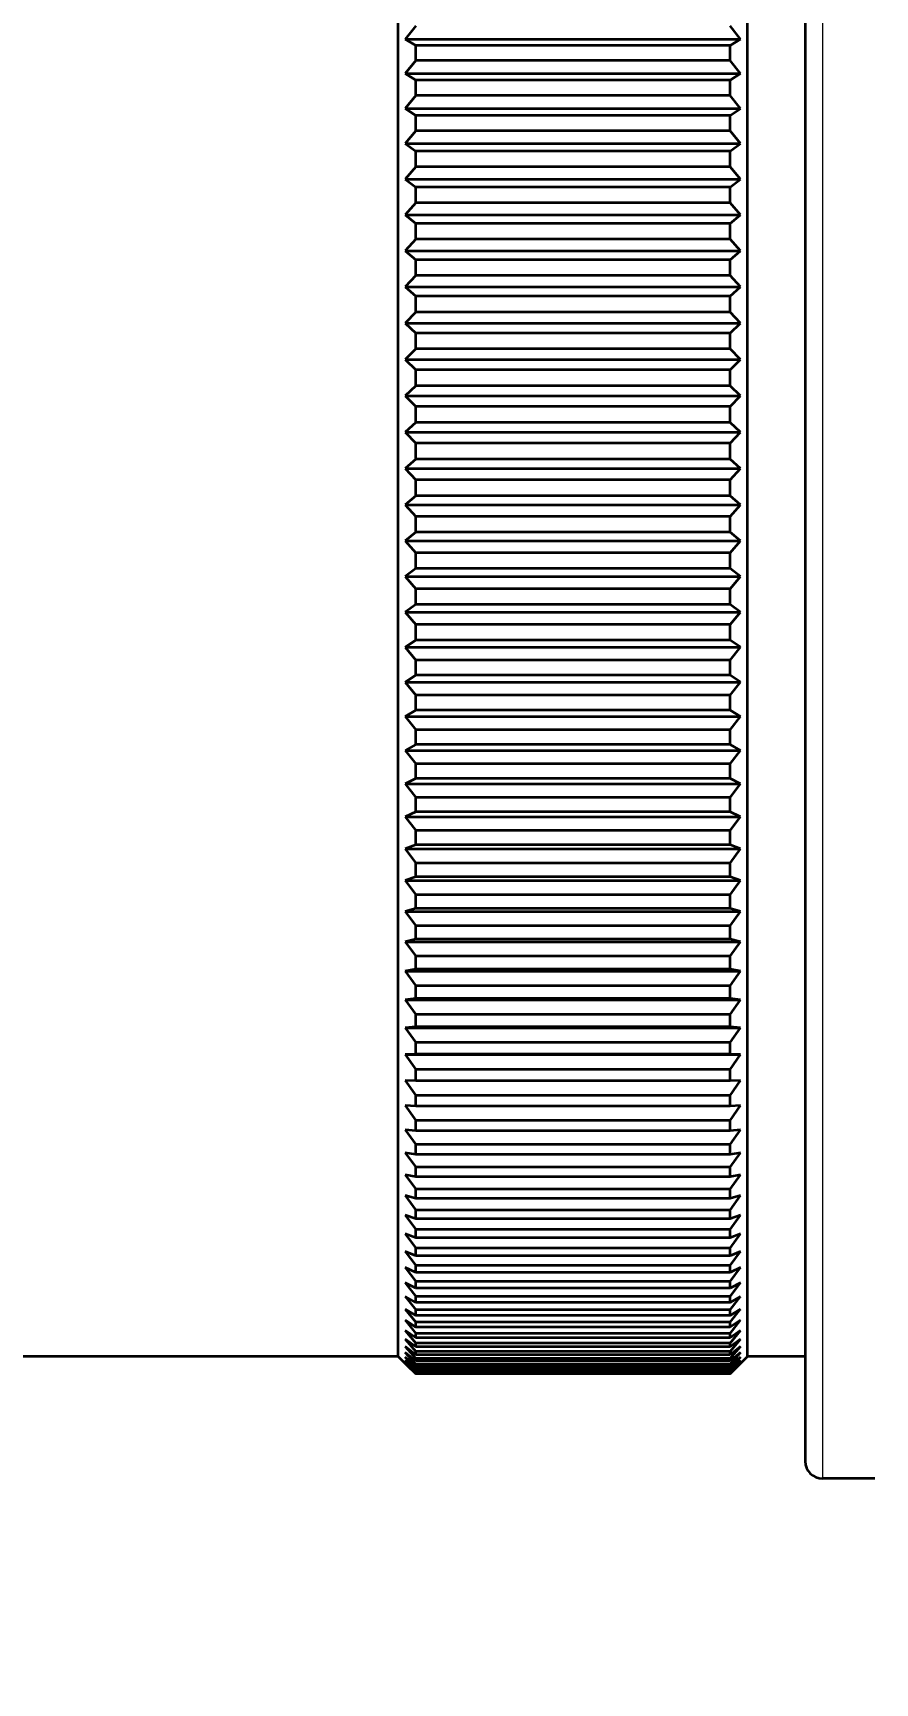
# Model space of a CAD drawing. Extents: x 23 to 472, y 3 to 294.
# Drawn here: x 327.99 to 340.04, y 193.58 to 217.22 of the extents above; entities that cross this region are included whole.
import ezdxf
from ezdxf.enums import TextEntityAlignment as Align

# ---------------------------------------------------------------- set-up
doc = ezdxf.new("R2010")
doc.units = 0
doc.layers.get('0').update_dxf_attribs({"lineweight": 13})
doc.styles.get("Standard").update_dxf_attribs({"font": 'isocp.shx'})
doc.dimstyles.get("Standard").update_dxf_attribs({"dimtxt": 2.5, "dimasz": 2.5, "dimexe": 1.25, "dimexo": 0.625, "dimtad": 1, "dimcen": 2.5, "dimadec": 0, "dimazin": 0, "dimtfac": 1, "dimtmove": 0, "dimatfit": 0, "dimfxl": 0, "dimarcsym": 0})

# ---------------------------------------------------------------- blocks, each defined once
blk = doc.blocks.new('*D')
at = {"color": 7, "lineweight": 13}
for p, q in [((369.263, 239.553), (395.349, 194.212)), ((363.234, 234.837), (397.923, 198.622))]:
    blk.add_line(p, q, dxfattribs=at)
at = {"color": 34, "lineweight": 13, "ltscale": 0.415699}
blk.add_line((121.028, 197.011), (121.028, 180.383), dxfattribs=at)
at = {"color": 34, "lineweight": 13, "ltscale": 0.421525}
blk.add_line((278.401, 197.011), (278.401, 180.15), dxfattribs=at)
at = {"color": 34, "lineweight": 13}
for p, q in [((45.716, 194.074), (45.716, 169.46)), ((353.941, 194.074), (353.941, 169.46)), ((45.716, 182.383), (121.028, 182.383)), ((278.401, 182.15), (353.941, 182.15)), ((45.716, 171.46), (353.941, 171.46))]:
    blk.add_line(p, q, dxfattribs=at)
at = {"color": 34, "lineweight": 13, "ltscale": 0.342256}
blk.add_line((45.716, 194.074), (45.716, 180.383), dxfattribs=at)
at = {"color": 34, "lineweight": 13, "ltscale": 0.348082}
blk.add_line((353.941, 194.074), (353.941, 180.15), dxfattribs=at)
at = {"color": 7, "lineweight": 13}
for points in [[(376.315, 228.334), (374.903, 229.751), (375.418, 227.818)], [(374.039, 224.304), (372.329, 225.341), (373.292, 223.588)], [(396.213, 199.659), (397.923, 198.622), (396.96, 200.375)], [(393.937, 195.629), (395.349, 194.212), (394.834, 196.145)]]:
    blk.add_lwpolyline(points, dxfattribs=at)
at = {"color": 34, "lineweight": 13}
for points in [[(47.647, 182.901), (45.716, 182.383), (47.647, 181.866)], [(119.096, 181.866), (121.028, 182.383), (119.096, 182.901)], [(280.332, 182.668), (278.401, 182.15), (280.332, 181.633)], [(352.01, 181.633), (353.941, 182.15), (352.01, 182.668)], [(47.647, 171.978), (45.716, 171.46), (47.647, 170.943)], [(352.01, 170.943), (353.941, 171.46), (352.01, 171.978)]]:
    blk.add_lwpolyline(points, dxfattribs=at)
at = {"color": 7, "lineweight": 13}
for s, rotation, p, p2 in [('%%c', 299.913, (370.13, 240.052), (371.377, 237.885)), ('82', 299.913, (371.875, 237.018), (374.062, 233.217)), ('%%c', 313.7669, (363.956, 235.528), (365.685, 233.723)), ('74', 313.7669, (366.377, 233.001), (369.41, 229.834))]:
    blk.add_text(s, height=2.5, rotation=rotation, dxfattribs=at).set_placement(p, p2, align=Align.FIT)
at = {"color": 34, "lineweight": 13}
for s, height, p, p2 in [('/[6.3]', 3.5, (93.533, 183.383), (107.906, 183.383)), ('/[6.3]', 3.5, (326.333, 183.15), (340.705, 183.15)), ('155', 3.5, (74.21, 183.383), (83.768, 183.383)), ('155', 3.5, (307.009, 183.15), (316.567, 183.15)), ('%%p50', 2.45, (85.868, 183.908), (92.533, 183.908)), ('%%p50', 2.45, (318.667, 183.675), (325.333, 183.675)), ('"L"', 3.5, (194.441, 172.46), (202.031, 172.46)), ('%%p50', 2.45, (204.131, 172.985), (210.797, 172.985))]:
    blk.add_text(s, height=height, dxfattribs=at).set_placement(p, p2, align=Align.FIT)
blk = doc.blocks.new('BLOCK4531')
at = {"color": 7, "lineweight": 13}
blk.add_line((-11.7, 31.5), (-11.7, -31.5), dxfattribs=at)
at = {"color": 7, "lineweight": 35}
for p, q in [((-12.2, 31), (-12.2, -31)), ((-23.85, 2.62), (-23.85, 28)), ((-13.85, 2.62), (-13.85, 28)), ((-23.85, -28), (-23.85, 2.62)), ((-13.85, -28), (-13.85, 2.62)), ((-23.85, -28), (-64.182, -28))]:
    blk.add_line(p, q, dxfattribs=at)
at = {"color": 7, "lineweight": 35, "ltscale": 0.012165}
for p, q in [((-23.35, 10.117), (-23.65, 9.734)), ((-14.05, 9.734), (-14.35, 10.117))]:
    blk.add_line(p, q, dxfattribs=at)
at = {"color": 7, "lineweight": 35, "ltscale": 0.008709}
for p, q in [((-23.65, 9.734), (-23.35, 9.557)), ((-14.35, 9.557), (-14.05, 9.734))]:
    blk.add_line(p, q, dxfattribs=at)
at = {"color": 7, "lineweight": 35, "ltscale": 0.24}
for p, q in [((-23.65, 9.734), (-14.05, 9.734)), ((-23.65, 8.749), (-14.05, 8.749)), ((-23.65, 7.753), (-14.05, 7.753)), ((-23.65, 6.746), (-14.05, 6.746)), ((-23.65, 5.729), (-14.05, 5.729)), ((-23.65, 4.705), (-14.05, 4.705)), ((-23.65, 3.674), (-14.05, 3.674)), ((-23.65, 2.639), (-14.05, 2.639)), ((-23.65, 1.6), (-14.05, 1.6)), ((-23.65, 0.558), (-14.05, 0.558)), ((-23.65, -0.484), (-14.05, -0.484)), ((-23.65, -1.526), (-14.05, -1.526)), ((-23.65, -2.565), (-14.05, -2.565)), ((-23.65, -3.601), (-14.05, -3.601)), ((-23.65, -4.632), (-14.05, -4.632)), ((-23.65, -5.657), (-14.05, -5.657)), ((-23.65, -6.674), (-14.05, -6.674)), ((-23.65, -7.682), (-14.05, -7.682)), ((-23.65, -8.679), (-14.05, -8.679)), ((-23.65, -9.665), (-14.05, -9.665)), ((-23.65, -10.637), (-14.05, -10.637)), ((-23.65, -11.595), (-14.05, -11.595)), ((-23.65, -12.537), (-14.05, -12.537)), ((-23.65, -13.462), (-14.05, -13.462)), ((-23.65, -14.368), (-14.05, -14.368)), ((-23.65, -15.255), (-14.05, -15.255)), ((-23.65, -16.121), (-14.05, -16.121)), ((-23.65, -16.965), (-14.05, -16.965)), ((-23.65, -17.786), (-14.05, -17.786)), ((-23.65, -18.582), (-14.05, -18.582)), ((-23.65, -19.353), (-14.05, -19.353))]:
    blk.add_line(p, q, dxfattribs=at)
at = {"color": 7, "lineweight": 35, "ltscale": 0.010781}
for p, q in [((-23.35, 9.126), (-23.35, 9.557)), ((-14.35, 9.126), (-14.35, 9.557))]:
    blk.add_line(p, q, dxfattribs=at)
at = {"color": 7, "lineweight": 35, "ltscale": 0.225}
for p, q in [((-14.35, 9.557), (-23.35, 9.557)), ((-14.35, 9.126), (-23.35, 9.126)), ((-14.35, 8.558), (-23.35, 8.558)), ((-14.35, 8.122), (-23.35, 8.122)), ((-14.35, 7.548), (-23.35, 7.548)), ((-14.35, 7.107), (-23.35, 7.107)), ((-14.35, 6.527), (-23.35, 6.527)), ((-14.35, 6.082), (-23.35, 6.082)), ((-14.35, 5.498), (-23.35, 5.498)), ((-14.35, 5.049), (-23.35, 5.049)), ((-14.35, 4.461), (-23.35, 4.461)), ((-14.35, 4.009), (-23.35, 4.009)), ((-14.35, 3.417), (-23.35, 3.417)), ((-14.35, 2.964), (-23.35, 2.964)), ((-14.35, 2.37), (-23.35, 2.37)), ((-14.35, 1.914), (-23.35, 1.914)), ((-14.35, 1.318), (-23.35, 1.318)), ((-14.35, 0.862), (-23.35, 0.862)), ((-14.35, 0.266), (-23.35, 0.266)), ((-14.35, -0.191), (-23.35, -0.191)), ((-14.35, -0.788), (-23.35, -0.788)), ((-14.35, -1.244), (-23.35, -1.244)), ((-14.35, -1.84), (-23.35, -1.84)), ((-14.35, -2.295), (-23.35, -2.295)), ((-14.35, -2.889), (-23.35, -2.889)), ((-14.35, -3.343), (-23.35, -3.343)), ((-14.35, -3.935), (-23.35, -3.935)), ((-14.35, -4.387), (-23.35, -4.387)), ((-14.35, -4.976), (-23.35, -4.976)), ((-14.35, -5.424), (-23.35, -5.424)), ((-14.35, -6.009), (-23.35, -6.009)), ((-14.35, -6.455), (-23.35, -6.455)), ((-14.35, -7.034), (-23.35, -7.034)), ((-14.35, -7.476), (-23.35, -7.476)), ((-14.35, -8.05), (-23.35, -8.05)), ((-14.35, -8.487), (-23.35, -8.487)), ((-14.35, -9.055), (-23.35, -9.055)), ((-14.35, -9.487), (-23.35, -9.487)), ((-14.35, -10.047), (-23.35, -10.047)), ((-14.35, -10.473), (-23.35, -10.473)), ((-14.35, -11.026), (-23.35, -11.026)), ((-14.35, -11.445), (-23.35, -11.445)), ((-14.35, -11.989), (-23.35, -11.989)), ((-14.35, -12.402), (-23.35, -12.402)), ((-14.35, -12.937), (-23.35, -12.937)), ((-14.35, -13.342), (-23.35, -13.342)), ((-14.35, -13.866), (-23.35, -13.866)), ((-14.35, -14.263), (-23.35, -14.263)), ((-14.35, -14.777), (-23.35, -14.777)), ((-14.35, -15.165), (-23.35, -15.165)), ((-14.35, -15.667), (-23.35, -15.667)), ((-14.35, -16.047), (-23.35, -16.047)), ((-14.35, -16.536), (-23.35, -16.536)), ((-14.35, -16.906), (-23.35, -16.906)), ((-14.35, -17.383), (-23.35, -17.383)), ((-14.35, -17.742), (-23.35, -17.742)), ((-14.35, -18.205), (-23.35, -18.205)), ((-14.35, -18.554), (-23.35, -18.554)), ((-14.35, -19.003), (-23.35, -19.003)), ((-14.35, -19.341), (-23.35, -19.341)), ((-14.35, -19.775), (-23.35, -19.775)), ((-14.35, -20.101), (-23.35, -20.101)), ((-14.35, -20.52), (-23.35, -20.52)), ((-14.35, -20.834), (-23.35, -20.834)), ((-14.35, -21.237), (-23.35, -21.237)), ((-14.35, -21.538), (-23.35, -21.538)), ((-14.35, -21.925), (-23.35, -21.925)), ((-14.35, -22.213), (-23.35, -22.213)), ((-14.35, -22.582), (-23.35, -22.582)), ((-14.35, -22.858), (-23.35, -22.858)), ((-14.35, -23.209), (-23.35, -23.209)), ((-14.35, -23.471), (-23.35, -23.471)), ((-14.35, -23.805), (-23.35, -23.805)), ((-14.35, -24.053), (-23.35, -24.053)), ((-14.35, -24.368), (-23.35, -24.368)), ((-14.35, -24.601), (-23.35, -24.601)), ((-14.35, -24.897), (-23.35, -24.897)), ((-14.35, -25.116), (-23.35, -25.116)), ((-14.35, -25.393), (-23.35, -25.393)), ((-14.35, -25.597), (-23.35, -25.597)), ((-14.35, -25.853), (-23.35, -25.853)), ((-14.35, -26.042), (-23.35, -26.042)), ((-14.35, -26.279), (-23.35, -26.279)), ((-14.35, -26.452), (-23.35, -26.452)), ((-14.35, -26.669), (-23.35, -26.669)), ((-14.35, -26.826), (-23.35, -26.826)), ((-14.35, -27.022), (-23.35, -27.022)), ((-14.35, -27.163), (-23.35, -27.163)), ((-14.35, -27.338), (-23.35, -27.338)), ((-14.35, -27.464), (-23.35, -27.464)), ((-14.35, -27.617), (-23.35, -27.617)), ((-14.35, -27.726), (-23.35, -27.726)), ((-14.35, -27.858), (-23.35, -27.858)), ((-14.35, -27.951), (-23.35, -27.951)), ((-14.35, -28.062), (-23.35, -28.062)), ((-14.35, -28.138), (-23.35, -28.138)), ((-14.35, -28.226), (-23.35, -28.226)), ((-14.35, -28.286), (-23.35, -28.286)), ((-14.35, -28.353), (-23.35, -28.353)), ((-14.35, -28.395), (-23.35, -28.395)), ((-14.35, -28.44), (-23.35, -28.44)), ((-14.35, -28.466), (-23.35, -28.466)), ((-14.35, -28.489), (-23.35, -28.489)), ((-14.35, -28.498), (-23.35, -28.498)), ((-14.35, -28.499), (-23.35, -28.499))]:
    blk.add_line(p, q, dxfattribs=at)
at = {"color": 7, "lineweight": 35, "ltscale": 0.012031}
for p, q in [((-23.35, 9.126), (-23.65, 8.749)), ((-14.05, 8.749), (-14.35, 9.126))]:
    blk.add_line(p, q, dxfattribs=at)
at = {"color": 7, "lineweight": 35, "ltscale": 0.008893}
for p, q in [((-23.65, 8.749), (-23.35, 8.558)), ((-14.35, 8.558), (-14.05, 8.749))]:
    blk.add_line(p, q, dxfattribs=at)
at = {"color": 7, "lineweight": 35, "ltscale": 0.010912}
for p, q in [((-23.35, 8.122), (-23.35, 8.558)), ((-14.35, 8.122), (-14.35, 8.558))]:
    blk.add_line(p, q, dxfattribs=at)
at = {"color": 7, "lineweight": 35, "ltscale": 0.011889}
for p, q in [((-23.35, 8.122), (-23.65, 7.753)), ((-14.05, 7.753), (-14.35, 8.122))]:
    blk.add_line(p, q, dxfattribs=at)
at = {"color": 7, "lineweight": 35, "ltscale": 0.009082}
for p, q in [((-23.65, 7.753), (-23.35, 7.548)), ((-14.35, 7.548), (-14.05, 7.753))]:
    blk.add_line(p, q, dxfattribs=at)
at = {"color": 7, "lineweight": 35, "ltscale": 0.011738}
for p, q in [((-23.35, 7.107), (-23.65, 6.746)), ((-14.05, 6.746), (-14.35, 7.107))]:
    blk.add_line(p, q, dxfattribs=at)
at = {"color": 7, "lineweight": 35, "ltscale": 0.011028}
for p, q in [((-23.35, 7.107), (-23.35, 7.548)), ((-14.35, 7.107), (-14.35, 7.548))]:
    blk.add_line(p, q, dxfattribs=at)
at = {"color": 7, "lineweight": 35, "ltscale": 0.009277}
for p, q in [((-23.65, 6.746), (-23.35, 6.527)), ((-14.35, 6.527), (-14.05, 6.746))]:
    blk.add_line(p, q, dxfattribs=at)
at = {"color": 7, "lineweight": 35, "ltscale": 0.011129}
for p, q in [((-23.35, 6.082), (-23.35, 6.527)), ((-14.35, 6.082), (-14.35, 6.527))]:
    blk.add_line(p, q, dxfattribs=at)
at = {"color": 7, "lineweight": 35, "ltscale": 0.011579}
for p, q in [((-23.35, 6.082), (-23.65, 5.729)), ((-14.05, 5.729), (-14.35, 6.082))]:
    blk.add_line(p, q, dxfattribs=at)
at = {"color": 7, "lineweight": 35, "ltscale": 0.009475}
for p, q in [((-23.65, 5.729), (-23.35, 5.498)), ((-14.35, 5.498), (-14.05, 5.729))]:
    blk.add_line(p, q, dxfattribs=at)
at = {"color": 7, "lineweight": 35, "ltscale": 0.011215}
for p, q in [((-23.35, 5.049), (-23.35, 5.498)), ((-14.35, 5.049), (-14.35, 5.498))]:
    blk.add_line(p, q, dxfattribs=at)
at = {"color": 7, "lineweight": 35, "ltscale": 0.011412}
for p, q in [((-23.35, 5.049), (-23.65, 4.705)), ((-14.05, 4.705), (-14.35, 5.049)), ((-23.35, -0.191), (-23.35, 0.266)), ((-14.35, -0.191), (-14.35, 0.266))]:
    blk.add_line(p, q, dxfattribs=at)
at = {"color": 7, "lineweight": 35, "ltscale": 0.009675}
for p, q in [((-23.65, 4.705), (-23.35, 4.461)), ((-14.35, 4.461), (-14.05, 4.705))]:
    blk.add_line(p, q, dxfattribs=at)
at = {"color": 7, "lineweight": 35, "ltscale": 0.011285}
for p, q in [((-23.35, 4.009), (-23.35, 4.461)), ((-14.35, 4.009), (-14.35, 4.461))]:
    blk.add_line(p, q, dxfattribs=at)
at = {"color": 7, "lineweight": 35, "ltscale": 0.011238}
for p, q in [((-23.35, 4.009), (-23.65, 3.674)), ((-14.05, 3.674), (-14.35, 4.009))]:
    blk.add_line(p, q, dxfattribs=at)
at = {"color": 7, "lineweight": 35, "ltscale": 0.009876}
for p, q in [((-23.65, 3.674), (-23.35, 3.417)), ((-14.35, 3.417), (-14.05, 3.674))]:
    blk.add_line(p, q, dxfattribs=at)
at = {"color": 7, "lineweight": 35, "ltscale": 0.01134}
for p, q in [((-23.35, 2.964), (-23.35, 3.417)), ((-14.35, 2.964), (-14.35, 3.417))]:
    blk.add_line(p, q, dxfattribs=at)
at = {"color": 7, "lineweight": 35, "ltscale": 0.011058}
for p, q in [((-23.35, 2.964), (-23.65, 2.639)), ((-14.05, 2.639), (-14.35, 2.964))]:
    blk.add_line(p, q, dxfattribs=at)
at = {"color": 7, "lineweight": 35, "ltscale": 0.010077}
for p, q in [((-23.65, 2.639), (-23.35, 2.37)), ((-14.35, 2.37), (-14.05, 2.639))]:
    blk.add_line(p, q, dxfattribs=at)
at = {"color": 7, "lineweight": 35, "ltscale": 0.011379}
for p, q in [((-23.35, 1.914), (-23.35, 2.37)), ((-14.35, 1.914), (-14.35, 2.37))]:
    blk.add_line(p, q, dxfattribs=at)
at = {"color": 7, "lineweight": 35, "ltscale": 0.010873}
for p, q in [((-23.35, 1.914), (-23.65, 1.6)), ((-14.05, 1.6), (-14.35, 1.914))]:
    blk.add_line(p, q, dxfattribs=at)
at = {"color": 7, "lineweight": 35, "ltscale": 0.010277}
for p, q in [((-23.65, 1.6), (-23.35, 1.318)), ((-14.35, 1.318), (-14.05, 1.6))]:
    blk.add_line(p, q, dxfattribs=at)
at = {"color": 7, "lineweight": 35, "ltscale": 0.011403}
for p, q in [((-23.35, 0.862), (-23.35, 1.318)), ((-14.35, 0.862), (-14.35, 1.318))]:
    blk.add_line(p, q, dxfattribs=at)
at = {"color": 7, "lineweight": 35, "ltscale": 0.010683}
for p, q in [((-23.35, 0.862), (-23.65, 0.558)), ((-14.05, 0.558), (-14.35, 0.862))]:
    blk.add_line(p, q, dxfattribs=at)
at = {"color": 7, "lineweight": 35, "ltscale": 0.010474}
for p, q in [((-23.65, 0.558), (-23.35, 0.266)), ((-14.35, 0.266), (-14.05, 0.558))]:
    blk.add_line(p, q, dxfattribs=at)
at = {"color": 7, "lineweight": 35, "ltscale": 0.010488}
for p, q in [((-23.35, -0.191), (-23.65, -0.484)), ((-14.05, -0.484), (-14.35, -0.191))]:
    blk.add_line(p, q, dxfattribs=at)
at = {"color": 7, "lineweight": 35, "ltscale": 0.010669}
for p, q in [((-23.65, -0.484), (-23.35, -0.788)), ((-14.35, -0.788), (-14.05, -0.484))]:
    blk.add_line(p, q, dxfattribs=at)
at = {"color": 7, "lineweight": 35, "ltscale": 0.011404}
for p, q in [((-23.35, -1.244), (-23.35, -0.788)), ((-14.35, -1.244), (-14.35, -0.788))]:
    blk.add_line(p, q, dxfattribs=at)
at = {"color": 7, "lineweight": 35, "ltscale": 0.010291}
for p, q in [((-23.35, -1.244), (-23.65, -1.526)), ((-14.05, -1.526), (-14.35, -1.244))]:
    blk.add_line(p, q, dxfattribs=at)
at = {"color": 7, "lineweight": 35, "ltscale": 0.01086}
for p, q in [((-23.65, -1.526), (-23.35, -1.84)), ((-14.35, -1.84), (-14.05, -1.526))]:
    blk.add_line(p, q, dxfattribs=at)
at = {"color": 7, "lineweight": 35, "ltscale": 0.011382}
for p, q in [((-23.35, -2.295), (-23.35, -1.84)), ((-14.35, -2.295), (-14.35, -1.84))]:
    blk.add_line(p, q, dxfattribs=at)
at = {"color": 7, "lineweight": 35, "ltscale": 0.010091}
for p, q in [((-23.35, -2.295), (-23.65, -2.565)), ((-14.05, -2.565), (-14.35, -2.295))]:
    blk.add_line(p, q, dxfattribs=at)
at = {"color": 7, "lineweight": 35, "ltscale": 0.011045}
for p, q in [((-23.65, -2.565), (-23.35, -2.889)), ((-14.35, -2.889), (-14.05, -2.565))]:
    blk.add_line(p, q, dxfattribs=at)
at = {"color": 7, "lineweight": 35, "ltscale": 0.011343}
for p, q in [((-23.35, -3.343), (-23.35, -2.889)), ((-14.35, -3.343), (-14.35, -2.889))]:
    blk.add_line(p, q, dxfattribs=at)
at = {"color": 7, "lineweight": 35, "ltscale": 0.00989}
for p, q in [((-23.35, -3.343), (-23.65, -3.601)), ((-14.05, -3.601), (-14.35, -3.343))]:
    blk.add_line(p, q, dxfattribs=at)
at = {"color": 7, "lineweight": 35, "ltscale": 0.011226}
for p, q in [((-23.65, -3.601), (-23.35, -3.935)), ((-14.35, -3.935), (-14.05, -3.601))]:
    blk.add_line(p, q, dxfattribs=at)
at = {"color": 7, "lineweight": 35, "ltscale": 0.011289}
for p, q in [((-23.35, -4.387), (-23.35, -3.935)), ((-14.35, -4.387), (-14.35, -3.935))]:
    blk.add_line(p, q, dxfattribs=at)
at = {"color": 7, "lineweight": 35, "ltscale": 0.009689}
for p, q in [((-23.35, -4.387), (-23.65, -4.632)), ((-14.05, -4.632), (-14.35, -4.387))]:
    blk.add_line(p, q, dxfattribs=at)
at = {"color": 7, "lineweight": 35, "ltscale": 0.0114}
for p, q in [((-23.65, -4.632), (-23.35, -4.976)), ((-14.35, -4.976), (-14.05, -4.632))]:
    blk.add_line(p, q, dxfattribs=at)
at = {"color": 7, "lineweight": 35, "ltscale": 0.01122}
for p, q in [((-23.35, -5.424), (-23.35, -4.976)), ((-14.35, -5.424), (-14.35, -4.976))]:
    blk.add_line(p, q, dxfattribs=at)
at = {"color": 7, "lineweight": 35, "ltscale": 0.009489}
for p, q in [((-23.35, -5.424), (-23.65, -5.657)), ((-14.05, -5.657), (-14.35, -5.424))]:
    blk.add_line(p, q, dxfattribs=at)
at = {"color": 7, "lineweight": 35, "ltscale": 0.011567}
for p, q in [((-23.65, -5.657), (-23.35, -6.009)), ((-14.35, -6.009), (-14.05, -5.657))]:
    blk.add_line(p, q, dxfattribs=at)
at = {"color": 7, "lineweight": 35, "ltscale": 0.011136}
for p, q in [((-23.35, -6.455), (-23.35, -6.009)), ((-14.35, -6.455), (-14.35, -6.009))]:
    blk.add_line(p, q, dxfattribs=at)
at = {"color": 7, "lineweight": 35, "ltscale": 0.009291}
for p, q in [((-23.35, -6.455), (-23.65, -6.674)), ((-14.05, -6.674), (-14.35, -6.455))]:
    blk.add_line(p, q, dxfattribs=at)
at = {"color": 7, "lineweight": 35, "ltscale": 0.011727}
for p, q in [((-23.65, -6.674), (-23.35, -7.034)), ((-14.35, -7.034), (-14.05, -6.674))]:
    blk.add_line(p, q, dxfattribs=at)
at = {"color": 7, "lineweight": 35, "ltscale": 0.011036}
for p, q in [((-23.35, -7.476), (-23.35, -7.034)), ((-14.35, -7.476), (-14.35, -7.034))]:
    blk.add_line(p, q, dxfattribs=at)
at = {"color": 7, "lineweight": 35, "ltscale": 0.009096}
for p, q in [((-23.35, -7.476), (-23.65, -7.682)), ((-14.05, -7.682), (-14.35, -7.476))]:
    blk.add_line(p, q, dxfattribs=at)
at = {"color": 7, "lineweight": 35, "ltscale": 0.011878}
for p, q in [((-23.65, -7.682), (-23.35, -8.05)), ((-14.35, -8.05), (-14.05, -7.682))]:
    blk.add_line(p, q, dxfattribs=at)
at = {"color": 7, "lineweight": 35, "ltscale": 0.008906}
for p, q in [((-23.35, -8.487), (-23.65, -8.679)), ((-14.05, -8.679), (-14.35, -8.487))]:
    blk.add_line(p, q, dxfattribs=at)
at = {"color": 7, "lineweight": 35, "ltscale": 0.010921}
for p, q in [((-23.35, -8.487), (-23.35, -8.05)), ((-14.35, -8.487), (-14.35, -8.05))]:
    blk.add_line(p, q, dxfattribs=at)
at = {"color": 7, "lineweight": 35, "ltscale": 0.012022}
for p, q in [((-23.65, -8.679), (-23.35, -9.055)), ((-14.35, -9.055), (-14.05, -8.679))]:
    blk.add_line(p, q, dxfattribs=at)
at = {"color": 7, "lineweight": 35, "ltscale": 0.010791}
for p, q in [((-23.35, -9.487), (-23.35, -9.055)), ((-14.35, -9.487), (-14.35, -9.055))]:
    blk.add_line(p, q, dxfattribs=at)
at = {"color": 7, "lineweight": 35, "ltscale": 0.008722}
for p, q in [((-23.35, -9.487), (-23.65, -9.665)), ((-14.05, -9.665), (-14.35, -9.487))]:
    blk.add_line(p, q, dxfattribs=at)
at = {"color": 7, "lineweight": 35, "ltscale": 0.012156}
for p, q in [((-23.65, -9.665), (-23.35, -10.047)), ((-14.35, -10.047), (-14.05, -9.665))]:
    blk.add_line(p, q, dxfattribs=at)
at = {"color": 7, "lineweight": 35, "ltscale": 0.010646}
for p, q in [((-23.35, -10.473), (-23.35, -10.047)), ((-14.35, -10.473), (-14.35, -10.047))]:
    blk.add_line(p, q, dxfattribs=at)
at = {"color": 7, "lineweight": 35, "ltscale": 0.008545}
for p, q in [((-23.35, -10.473), (-23.65, -10.637)), ((-14.05, -10.637), (-14.35, -10.473))]:
    blk.add_line(p, q, dxfattribs=at)
at = {"color": 7, "lineweight": 35, "ltscale": 0.01228}
for p, q in [((-23.65, -10.637), (-23.35, -11.026)), ((-14.35, -11.026), (-14.05, -10.637))]:
    blk.add_line(p, q, dxfattribs=at)
at = {"color": 7, "lineweight": 35, "ltscale": 0.010487}
for p, q in [((-23.35, -11.445), (-23.35, -11.026)), ((-14.35, -11.445), (-14.35, -11.026))]:
    blk.add_line(p, q, dxfattribs=at)
at = {"color": 7, "lineweight": 35, "ltscale": 0.008378}
for p, q in [((-23.35, -11.445), (-23.65, -11.595)), ((-14.05, -11.595), (-14.35, -11.445))]:
    blk.add_line(p, q, dxfattribs=at)
at = {"color": 7, "lineweight": 35, "ltscale": 0.012395}
for p, q in [((-23.65, -11.595), (-23.35, -11.989)), ((-14.35, -11.989), (-14.05, -11.595))]:
    blk.add_line(p, q, dxfattribs=at)
at = {"color": 7, "lineweight": 35, "ltscale": 0.010314}
for p, q in [((-23.35, -12.402), (-23.35, -11.989)), ((-14.35, -12.402), (-14.35, -11.989))]:
    blk.add_line(p, q, dxfattribs=at)
at = {"color": 7, "lineweight": 35, "ltscale": 0.008221}
for p, q in [((-23.35, -12.402), (-23.65, -12.537)), ((-14.05, -12.537), (-14.35, -12.402))]:
    blk.add_line(p, q, dxfattribs=at)
at = {"color": 7, "lineweight": 35, "ltscale": 0.0125}
for p, q in [((-23.65, -12.537), (-23.35, -12.937)), ((-14.35, -12.937), (-14.05, -12.537))]:
    blk.add_line(p, q, dxfattribs=at)
at = {"color": 7, "lineweight": 35, "ltscale": 0.010126}
for p, q in [((-23.35, -13.342), (-23.35, -12.937)), ((-14.35, -13.342), (-14.35, -12.937))]:
    blk.add_line(p, q, dxfattribs=at)
at = {"color": 7, "lineweight": 35, "ltscale": 0.008076}
for p, q in [((-23.35, -13.342), (-23.65, -13.462)), ((-14.05, -13.462), (-14.35, -13.342))]:
    blk.add_line(p, q, dxfattribs=at)
at = {"color": 7, "lineweight": 35, "ltscale": 0.012594}
for p, q in [((-23.65, -13.462), (-23.35, -13.866)), ((-14.35, -13.866), (-14.05, -13.462))]:
    blk.add_line(p, q, dxfattribs=at)
at = {"color": 7, "lineweight": 35, "ltscale": 0.009925}
for p, q in [((-23.35, -14.263), (-23.35, -13.866)), ((-14.35, -14.263), (-14.35, -13.866))]:
    blk.add_line(p, q, dxfattribs=at)
at = {"color": 7, "lineweight": 35, "ltscale": 0.007944}
for p, q in [((-23.35, -14.263), (-23.65, -14.368)), ((-14.05, -14.368), (-14.35, -14.263))]:
    blk.add_line(p, q, dxfattribs=at)
at = {"color": 7, "lineweight": 35, "ltscale": 0.012678}
for p, q in [((-23.65, -14.368), (-23.35, -14.777)), ((-14.35, -14.777), (-14.05, -14.368))]:
    blk.add_line(p, q, dxfattribs=at)
at = {"color": 7, "lineweight": 35, "ltscale": 0.00971}
for p, q in [((-23.35, -15.165), (-23.35, -14.777)), ((-14.35, -15.165), (-14.35, -14.777))]:
    blk.add_line(p, q, dxfattribs=at)
at = {"color": 7, "lineweight": 35, "ltscale": 0.007827}
for p, q in [((-23.35, -15.165), (-23.65, -15.255)), ((-14.05, -15.255), (-14.35, -15.165))]:
    blk.add_line(p, q, dxfattribs=at)
at = {"color": 7, "lineweight": 35, "ltscale": 0.01275}
for p, q in [((-23.65, -15.255), (-23.35, -15.667)), ((-14.35, -15.667), (-14.05, -15.255))]:
    blk.add_line(p, q, dxfattribs=at)
at = {"color": 7, "lineweight": 35, "ltscale": 0.007726}
for p, q in [((-23.35, -16.047), (-23.65, -16.121)), ((-14.05, -16.121), (-14.35, -16.047))]:
    blk.add_line(p, q, dxfattribs=at)
at = {"color": 7, "lineweight": 35, "ltscale": 0.009482}
for p, q in [((-23.35, -16.047), (-23.35, -15.667)), ((-14.35, -16.047), (-14.35, -15.667))]:
    blk.add_line(p, q, dxfattribs=at)
at = {"color": 7, "lineweight": 35, "ltscale": 0.012811}
for p, q in [((-23.65, -16.121), (-23.35, -16.536)), ((-14.35, -16.536), (-14.05, -16.121))]:
    blk.add_line(p, q, dxfattribs=at)
at = {"color": 7, "lineweight": 35, "ltscale": 0.009241}
for p, q in [((-23.35, -16.906), (-23.35, -16.536)), ((-14.35, -16.906), (-14.35, -16.536))]:
    blk.add_line(p, q, dxfattribs=at)
at = {"color": 7, "lineweight": 35, "ltscale": 0.007643}
for p, q in [((-23.35, -16.906), (-23.65, -16.965)), ((-14.05, -16.965), (-14.35, -16.906))]:
    blk.add_line(p, q, dxfattribs=at)
at = {"color": 7, "lineweight": 35, "ltscale": 0.012861}
for p, q in [((-23.65, -16.965), (-23.35, -17.383)), ((-14.35, -17.383), (-14.05, -16.965))]:
    blk.add_line(p, q, dxfattribs=at)
at = {"color": 7, "lineweight": 35, "ltscale": 0.008987}
for p, q in [((-23.35, -17.742), (-23.35, -17.383)), ((-14.35, -17.742), (-14.35, -17.383)), ((-23.35, -27.163), (-23.65, -26.965)), ((-14.05, -26.965), (-14.35, -27.163))]:
    blk.add_line(p, q, dxfattribs=at)
at = {"color": 7, "lineweight": 35, "ltscale": 0.007578}
for p, q in [((-23.35, -17.742), (-23.65, -17.786)), ((-14.05, -17.786), (-14.35, -17.742))]:
    blk.add_line(p, q, dxfattribs=at)
at = {"color": 7, "lineweight": 35, "ltscale": 0.0129}
for p, q in [((-23.65, -17.786), (-23.35, -18.205)), ((-14.35, -18.205), (-14.05, -17.786))]:
    blk.add_line(p, q, dxfattribs=at)
at = {"color": 7, "lineweight": 35, "ltscale": 0.008721}
for p, q in [((-23.35, -18.554), (-23.35, -18.205)), ((-14.35, -18.554), (-14.35, -18.205))]:
    blk.add_line(p, q, dxfattribs=at)
at = {"color": 7, "lineweight": 35, "ltscale": 0.007532}
for p, q in [((-23.35, -18.554), (-23.65, -18.582)), ((-14.05, -18.582), (-14.35, -18.554))]:
    blk.add_line(p, q, dxfattribs=at)
at = {"color": 7, "lineweight": 35, "ltscale": 0.012927}
for p, q in [((-23.65, -18.582), (-23.35, -19.003)), ((-14.35, -19.003), (-14.05, -18.582))]:
    blk.add_line(p, q, dxfattribs=at)
at = {"color": 7, "lineweight": 35, "ltscale": 0.007506}
for p, q in [((-23.35, -19.341), (-23.65, -19.353)), ((-14.05, -19.353), (-14.35, -19.341))]:
    blk.add_line(p, q, dxfattribs=at)
at = {"color": 7, "lineweight": 35, "ltscale": 0.012942}
for p, q in [((-23.65, -19.353), (-23.35, -19.775)), ((-14.35, -19.775), (-14.05, -19.353))]:
    blk.add_line(p, q, dxfattribs=at)
at = {"color": 7, "lineweight": 35, "ltscale": 0.008443}
for p, q in [((-23.35, -19.341), (-23.35, -19.003)), ((-14.35, -19.341), (-14.35, -19.003))]:
    blk.add_line(p, q, dxfattribs=at)
at = {"color": 7, "lineweight": 35, "ltscale": 0.008154}
for p, q in [((-23.35, -20.101), (-23.35, -19.775)), ((-14.35, -20.101), (-14.35, -19.775))]:
    blk.add_line(p, q, dxfattribs=at)
at = {"color": 7, "lineweight": 35, "ltscale": 0.012945}
for p, q in [((-23.65, -20.098), (-23.35, -20.52)), ((-14.35, -20.52), (-14.05, -20.098))]:
    blk.add_line(p, q, dxfattribs=at)
at = {"color": 7, "lineweight": 35, "ltscale": 0.0075}
for p, q in [((-23.35, -20.101), (-23.65, -20.098)), ((-14.05, -20.098), (-14.35, -20.101))]:
    blk.add_line(p, q, dxfattribs=at)
at = {"color": 7, "lineweight": 35, "ltscale": 0.007853}
for p, q in [((-23.35, -20.834), (-23.35, -20.52)), ((-14.35, -20.834), (-14.35, -20.52))]:
    blk.add_line(p, q, dxfattribs=at)
at = {"color": 7, "lineweight": 35, "ltscale": 0.012937}
for p, q in [((-23.65, -20.815), (-23.35, -21.237)), ((-14.35, -21.237), (-14.05, -20.815))]:
    blk.add_line(p, q, dxfattribs=at)
at = {"color": 7, "lineweight": 35, "ltscale": 0.007515}
for p, q in [((-23.35, -20.834), (-23.65, -20.815)), ((-14.05, -20.815), (-14.35, -20.834))]:
    blk.add_line(p, q, dxfattribs=at)
at = {"color": 7, "lineweight": 35, "ltscale": 0.007542}
for p, q in [((-23.35, -21.538), (-23.35, -21.237)), ((-14.35, -21.538), (-14.35, -21.237))]:
    blk.add_line(p, q, dxfattribs=at)
at = {"color": 7, "lineweight": 35, "ltscale": 0.012917}
for p, q in [((-23.65, -21.504), (-23.35, -21.925)), ((-14.35, -21.925), (-14.05, -21.504))]:
    blk.add_line(p, q, dxfattribs=at)
at = {"color": 7, "lineweight": 35, "ltscale": 0.007549}
for p, q in [((-23.35, -21.538), (-23.65, -21.504)), ((-14.05, -21.504), (-14.35, -21.538))]:
    blk.add_line(p, q, dxfattribs=at)
at = {"color": 7, "lineweight": 35, "ltscale": 0.012885}
for p, q in [((-23.65, -22.163), (-23.35, -22.582)), ((-14.35, -22.582), (-14.05, -22.163))]:
    blk.add_line(p, q, dxfattribs=at)
at = {"color": 7, "lineweight": 35, "ltscale": 0.007604}
for p, q in [((-23.35, -22.213), (-23.65, -22.163)), ((-14.05, -22.163), (-14.35, -22.213))]:
    blk.add_line(p, q, dxfattribs=at)
at = {"color": 7, "lineweight": 35, "ltscale": 0.00722}
for p, q in [((-23.35, -22.213), (-23.35, -21.925)), ((-14.35, -22.213), (-14.35, -21.925))]:
    blk.add_line(p, q, dxfattribs=at)
at = {"color": 7, "lineweight": 35, "ltscale": 0.006889}
for p, q in [((-23.35, -22.858), (-23.35, -22.582)), ((-14.35, -22.858), (-14.35, -22.582))]:
    blk.add_line(p, q, dxfattribs=at)
at = {"color": 7, "lineweight": 35, "ltscale": 0.012841}
for p, q in [((-23.65, -22.793), (-23.35, -23.209)), ((-14.35, -23.209), (-14.05, -22.793))]:
    blk.add_line(p, q, dxfattribs=at)
at = {"color": 7, "lineweight": 35, "ltscale": 0.007677}
for p, q in [((-23.35, -22.858), (-23.65, -22.793)), ((-14.05, -22.793), (-14.35, -22.858))]:
    blk.add_line(p, q, dxfattribs=at)
at = {"color": 7, "lineweight": 35, "ltscale": 0.012787}
for p, q in [((-23.65, -23.391), (-23.35, -23.805)), ((-14.35, -23.805), (-14.05, -23.391))]:
    blk.add_line(p, q, dxfattribs=at)
at = {"color": 7, "lineweight": 35, "ltscale": 0.007768}
for p, q in [((-23.35, -23.471), (-23.65, -23.391)), ((-14.05, -23.391), (-14.35, -23.471))]:
    blk.add_line(p, q, dxfattribs=at)
at = {"color": 7, "lineweight": 35, "ltscale": 0.006548}
for p, q in [((-23.35, -23.471), (-23.35, -23.209)), ((-14.35, -23.471), (-14.35, -23.209))]:
    blk.add_line(p, q, dxfattribs=at)
at = {"color": 7, "lineweight": 35, "ltscale": 0.01272}
for p, q in [((-23.65, -23.957), (-23.35, -24.368)), ((-14.35, -24.368), (-14.05, -23.957))]:
    blk.add_line(p, q, dxfattribs=at)
at = {"color": 7, "lineweight": 35, "ltscale": 0.007875}
for p, q in [((-23.35, -24.053), (-23.65, -23.957)), ((-14.05, -23.957), (-14.35, -24.053))]:
    blk.add_line(p, q, dxfattribs=at)
at = {"color": 7, "lineweight": 35, "ltscale": 0.006198}
for p, q in [((-23.35, -24.053), (-23.35, -23.805)), ((-14.35, -24.053), (-14.35, -23.805))]:
    blk.add_line(p, q, dxfattribs=at)
at = {"color": 7, "lineweight": 35, "ltscale": 0.012643}
for p, q in [((-23.65, -24.49), (-23.35, -24.897)), ((-14.35, -24.897), (-14.05, -24.49))]:
    blk.add_line(p, q, dxfattribs=at)
at = {"color": 7, "lineweight": 35, "ltscale": 0.007999}
for p, q in [((-23.35, -24.601), (-23.65, -24.49)), ((-14.05, -24.49), (-14.35, -24.601))]:
    blk.add_line(p, q, dxfattribs=at)
at = {"color": 7, "lineweight": 35, "ltscale": 0.00584}
for p, q in [((-23.35, -24.601), (-23.35, -24.368)), ((-14.35, -24.601), (-14.35, -24.368))]:
    blk.add_line(p, q, dxfattribs=at)
at = {"color": 7, "lineweight": 35, "ltscale": 0.012555}
for p, q in [((-23.65, -24.99), (-23.35, -25.393)), ((-14.35, -25.393), (-14.05, -24.99))]:
    blk.add_line(p, q, dxfattribs=at)
at = {"color": 7, "lineweight": 35, "ltscale": 0.008136}
for p, q in [((-23.35, -25.116), (-23.65, -24.99)), ((-14.05, -24.99), (-14.35, -25.116))]:
    blk.add_line(p, q, dxfattribs=at)
at = {"color": 7, "lineweight": 35, "ltscale": 0.005474}
for p, q in [((-23.35, -25.116), (-23.35, -24.897)), ((-14.35, -25.116), (-14.35, -24.897))]:
    blk.add_line(p, q, dxfattribs=at)
at = {"color": 7, "lineweight": 35, "ltscale": 0.012456}
for p, q in [((-23.65, -25.456), (-23.35, -25.853)), ((-14.35, -25.853), (-14.05, -25.456))]:
    blk.add_line(p, q, dxfattribs=at)
at = {"color": 7, "lineweight": 35, "ltscale": 0.008287}
for p, q in [((-23.35, -25.597), (-23.65, -25.456)), ((-14.05, -25.456), (-14.35, -25.597))]:
    blk.add_line(p, q, dxfattribs=at)
at = {"color": 7, "lineweight": 35, "ltscale": 0.0051}
for p, q in [((-23.35, -25.597), (-23.35, -25.393)), ((-14.35, -25.597), (-14.35, -25.393))]:
    blk.add_line(p, q, dxfattribs=at)
at = {"color": 7, "lineweight": 35, "ltscale": 0.012347}
for p, q in [((-23.65, -25.887), (-23.35, -26.279)), ((-14.35, -26.279), (-14.05, -25.887))]:
    blk.add_line(p, q, dxfattribs=at)
at = {"color": 7, "lineweight": 35, "ltscale": 0.008449}
for p, q in [((-23.35, -26.042), (-23.65, -25.887)), ((-14.05, -25.887), (-14.35, -26.042))]:
    blk.add_line(p, q, dxfattribs=at)
at = {"color": 7, "lineweight": 35, "ltscale": 0.004719}
for p, q in [((-23.35, -26.042), (-23.35, -25.853)), ((-14.35, -26.042), (-14.35, -25.853))]:
    blk.add_line(p, q, dxfattribs=at)
at = {"color": 7, "lineweight": 35, "ltscale": 0.012228}
for p, q in [((-23.65, -26.282), (-23.35, -26.669)), ((-14.35, -26.669), (-14.05, -26.282))]:
    blk.add_line(p, q, dxfattribs=at)
at = {"color": 7, "lineweight": 35, "ltscale": 0.00862}
for p, q in [((-23.35, -26.452), (-23.65, -26.282)), ((-14.05, -26.282), (-14.35, -26.452))]:
    blk.add_line(p, q, dxfattribs=at)
at = {"color": 7, "lineweight": 35, "ltscale": 0.004332}
for p, q in [((-23.35, -26.452), (-23.35, -26.279)), ((-14.35, -26.452), (-14.35, -26.279))]:
    blk.add_line(p, q, dxfattribs=at)
at = {"color": 7, "lineweight": 35, "ltscale": 0.012099}
for p, q in [((-23.65, -26.642), (-23.35, -27.022)), ((-14.35, -27.022), (-14.05, -26.642))]:
    blk.add_line(p, q, dxfattribs=at)
at = {"color": 7, "lineweight": 35, "ltscale": 0.0088}
for p, q in [((-23.35, -26.826), (-23.65, -26.642)), ((-14.05, -26.642), (-14.35, -26.826))]:
    blk.add_line(p, q, dxfattribs=at)
at = {"color": 7, "lineweight": 35, "ltscale": 0.003939}
for p, q in [((-23.35, -26.826), (-23.35, -26.669)), ((-14.35, -26.826), (-14.35, -26.669))]:
    blk.add_line(p, q, dxfattribs=at)
at = {"color": 7, "lineweight": 35, "ltscale": 0.011961}
for p, q in [((-23.65, -26.965), (-23.35, -27.338)), ((-14.35, -27.338), (-14.05, -26.965))]:
    blk.add_line(p, q, dxfattribs=at)
at = {"color": 7, "lineweight": 35, "ltscale": 0.011814}
for p, q in [((-23.65, -27.252), (-23.35, -27.617)), ((-14.35, -27.617), (-14.05, -27.252))]:
    blk.add_line(p, q, dxfattribs=at)
at = {"color": 7, "lineweight": 35, "ltscale": 0.009179}
for p, q in [((-23.35, -27.464), (-23.65, -27.252)), ((-14.05, -27.252), (-14.35, -27.464))]:
    blk.add_line(p, q, dxfattribs=at)
at = {"color": 7, "lineweight": 35, "ltscale": 0.003541}
for p, q in [((-23.35, -27.163), (-23.35, -27.022)), ((-14.35, -27.163), (-14.35, -27.022))]:
    blk.add_line(p, q, dxfattribs=at)
at = {"color": 7, "lineweight": 35, "ltscale": 0.003137}
for p, q in [((-23.35, -27.464), (-23.35, -27.338)), ((-14.35, -27.464), (-14.35, -27.338))]:
    blk.add_line(p, q, dxfattribs=at)
at = {"color": 7, "lineweight": 35, "ltscale": 0.011659}
for p, q in [((-23.65, -27.501), (-23.35, -27.858)), ((-14.35, -27.858), (-14.05, -27.501))]:
    blk.add_line(p, q, dxfattribs=at)
at = {"color": 7, "lineweight": 35, "ltscale": 0.009375}
for p, q in [((-23.35, -27.726), (-23.65, -27.501)), ((-14.05, -27.501), (-14.35, -27.726))]:
    blk.add_line(p, q, dxfattribs=at)
at = {"color": 7, "lineweight": 35, "ltscale": 0.011496}
for p, q in [((-23.65, -27.713), (-23.35, -28.062)), ((-14.35, -28.062), (-14.05, -27.713))]:
    blk.add_line(p, q, dxfattribs=at)
at = {"color": 7, "lineweight": 35, "ltscale": 0.009574}
for p, q in [((-23.35, -27.951), (-23.65, -27.713)), ((-14.05, -27.713), (-14.35, -27.951))]:
    blk.add_line(p, q, dxfattribs=at)
at = {"color": 7, "lineweight": 35, "ltscale": 0.011326}
for p, q in [((-23.65, -27.887), (-23.35, -28.226)), ((-14.35, -28.226), (-14.05, -27.887))]:
    blk.add_line(p, q, dxfattribs=at)
at = {"color": 7, "lineweight": 35, "ltscale": 0.009775}
for p, q in [((-23.35, -28.138), (-23.65, -27.887)), ((-14.05, -27.887), (-14.35, -28.138))]:
    blk.add_line(p, q, dxfattribs=at)
at = {"color": 7, "lineweight": 35, "ltscale": 0.00273}
for p, q in [((-23.35, -27.726), (-23.35, -27.617)), ((-14.35, -27.726), (-14.35, -27.617))]:
    blk.add_line(p, q, dxfattribs=at)
at = {"color": 7, "lineweight": 35, "ltscale": 0.002318}
for p, q in [((-23.35, -27.951), (-23.35, -27.858)), ((-14.35, -27.951), (-14.35, -27.858))]:
    blk.add_line(p, q, dxfattribs=at)
at = {"color": 7, "lineweight": 35, "ltscale": 0.0084}
for p, q in [((-23.85, -28), (-23.612, -28.238)), ((-13.85, -28), (-14.088, -28.238))]:
    blk.add_line(p, q, dxfattribs=at)
at = {"color": 7, "lineweight": 35, "ltscale": 0.011149}
for p, q in [((-23.65, -28.023), (-23.35, -28.353)), ((-14.35, -28.353), (-14.05, -28.023))]:
    blk.add_line(p, q, dxfattribs=at)
at = {"color": 7, "lineweight": 35, "ltscale": 0.009976}
for p, q in [((-23.35, -28.286), (-23.65, -28.023)), ((-14.05, -28.023), (-14.35, -28.286))]:
    blk.add_line(p, q, dxfattribs=at)
at = {"color": 7, "lineweight": 35, "ltscale": 0.010966}
for p, q in [((-23.65, -28.12), (-23.35, -28.44)), ((-14.35, -28.44), (-14.05, -28.12))]:
    blk.add_line(p, q, dxfattribs=at)
at = {"color": 7, "lineweight": 35, "ltscale": 0.010177}
for p, q in [((-23.35, -28.395), (-23.65, -28.12)), ((-14.05, -28.12), (-14.35, -28.395))]:
    blk.add_line(p, q, dxfattribs=at)
at = {"color": 7, "lineweight": 35, "ltscale": 0.010778}
for p, q in [((-23.65, -28.179), (-23.35, -28.489)), ((-14.35, -28.489), (-14.05, -28.179))]:
    blk.add_line(p, q, dxfattribs=at)
at = {"color": 7, "lineweight": 35, "ltscale": 0.010376}
for p, q in [((-23.35, -28.466), (-23.65, -28.179)), ((-14.05, -28.179), (-14.35, -28.466))]:
    blk.add_line(p, q, dxfattribs=at)
at = {"color": 7, "lineweight": 35, "ltscale": 0.001329}
blk.add_line((-23.65, -28.2), (-23.612, -28.238), dxfattribs=at)
at = {"color": 7, "lineweight": 35, "ltscale": 0.010572}
for p, q in [((-23.35, -28.498), (-23.65, -28.2)), ((-14.05, -28.2), (-14.35, -28.498))]:
    blk.add_line(p, q, dxfattribs=at)
at = {"color": 7, "lineweight": 35, "ltscale": 0.009256}
blk.add_line((-23.612, -28.238), (-23.35, -28.499), dxfattribs=at)
at = {"color": 7, "lineweight": 35, "ltscale": 0.001904}
for p, q in [((-23.35, -28.138), (-23.35, -28.062)), ((-14.35, -28.138), (-14.35, -28.062))]:
    blk.add_line(p, q, dxfattribs=at)
at = {"color": 7, "lineweight": 35, "ltscale": 0.001487}
for p, q in [((-23.35, -28.286), (-23.35, -28.226)), ((-14.35, -28.286), (-14.35, -28.226))]:
    blk.add_line(p, q, dxfattribs=at)
at = {"color": 7, "lineweight": 35, "ltscale": 0.001068}
for p, q in [((-23.35, -28.395), (-23.35, -28.353)), ((-14.35, -28.395), (-14.35, -28.353))]:
    blk.add_line(p, q, dxfattribs=at)
at = {"color": 7, "lineweight": 35, "ltscale": 0.009247}
blk.add_line((-14.35, -28.499), (-14.088, -28.238), dxfattribs=at)
at = {"color": 7, "lineweight": 35, "ltscale": 0.001339}
blk.add_line((-14.088, -28.238), (-14.05, -28.2), dxfattribs=at)
at = {"color": 7, "lineweight": 35, "ltscale": 0.04125}
blk.add_line((-12.2, -28), (-13.85, -28), dxfattribs=at)
at = {"color": 7, "lineweight": 35, "ltscale": 0.00064728}
for p, q in [((-23.35, -28.466), (-23.35, -28.44)), ((-14.35, -28.466), (-14.35, -28.44))]:
    blk.add_line(p, q, dxfattribs=at)
at = {"color": 7, "lineweight": 35, "ltscale": 0.000225838}
for p, q in [((-23.35, -28.498), (-23.35, -28.489)), ((-14.35, -28.498), (-14.35, -28.489))]:
    blk.add_line(p, q, dxfattribs=at)
at = {"color": 7, "lineweight": 35, "ltscale": 0.0375}
blk.add_line((-10.2, -31.5), (-11.7, -31.5), dxfattribs=at)
at = {"color": 7, "lineweight": 35}
blk.add_arc((-11.7, -31), 0.5, 180, 270, dxfattribs=at)

msp = doc.modelspace()

# ---------------------------------------------------------------- block references
at = {"lineweight": 0, "xscale": 0.5, "yscale": 0.5, "zscale": 0.5}
msp.add_blockref('BLOCK4531', (345.1414, 212.2613), dxfattribs=at)

# ---------------------------------------------------------------- dimensions: what is measured, and where the dimension line sits
at = {"color": 0, "lineweight": 0}
for base, p1, p2, middle in [((353.9414, 182.1503), (278.4006, 198.0113), (353.9414, 195.0736), (323.8572, 182.1503)), ((121.0279, 182.3834), (45.7156, 195.0736), (121.0279, 198.0113), (91.058, 182.3834))]:
    dim = msp.add_linear_dim(base=base, p1=p1, p2=p2, angle=359.99809, text='155{}{%%p50}/[6.3]', dimstyle='Standard', override={"dimlfac": 2, "dimtol": 0, "dimlim": 0, "dimtp": 50, "dimtm": 50}, dxfattribs=at)
    dim.commit()
    dim.dimension.update_dxf_attribs({"geometry": '*D', "text_midpoint": middle, "dimtype": 160})
for p1, p2, middle in [((395.349, 194.2124), (374.903, 229.7505), (371.2293, 236.1359)), ((397.923, 198.6215), (372.3291, 225.3414), (365.9609, 231.9897))]:
    dim = msp.add_diameter_dim_2p(p1=p1, p2=p2, dimstyle='Standard', override={"dimlfac": 2}, dxfattribs=at)
    dim.commit()
    dim.dimension.update_dxf_attribs({"geometry": '*D', "text_midpoint": middle, "dimtype": 163})

doc.saveas('drawing.dxf')
